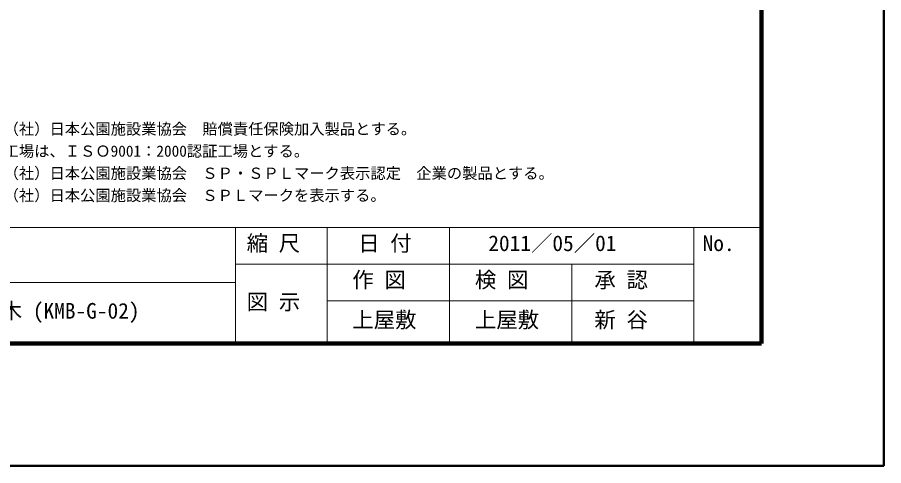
# Model space of a CAD drawing. Units: millimetres at full size, sheet at 1:20; details may follow other scales. Extents: x 0 to 8400, y 0 to 5940.
# Drawn here: x 5565 to 8400, y 0 to 1467 of the extents above; entities that cross this region are included whole.
import ezdxf
from ezdxf.enums import TextEntityAlignment as Align

# ---------------------------------------------------------------- set-up
doc = ezdxf.new("R2010")
doc.units = ezdxf.units.MM
doc.header["$LTSCALE"] = 20
doc.layers.add('D-DOC', color=7, linetype='Continuous')
for name, color, linetype, lineweight in [('D-TTL', 2, 'Continuous', 140), ('D-TTL-FRAM', 2, 'Continuous', 13), ('D-TTL-LINE', 7, 'Continuous', 13), ('D-TTL-TXT', 7, 'Continuous', 13)]:
    doc.layers.add(name, color=color, linetype=linetype, lineweight=lineweight)
doc.styles.add('ＭＳ ゴシック', font='')
doc.styles.get('ＭＳ ゴシック').set_extended_font_data('MS Gothic')

msp = doc.modelspace()

# ---------------------------------------------------------------- linework, layer by layer
at = {"layer": 'D-TTL', "lineweight": 50}
for p, q in [((8400, 0), (8400, 5940)), ((0, 0), (8400, 0))]:
    msp.add_line(p, q, dxfattribs=at)
at = {"layer": 'D-TTL'}
for p, q in [((8000, 400), (8000, 5540)), ((400, 400), (8000, 400))]:
    msp.add_line(p, q, dxfattribs=at)
at = {"layer": 'D-TTL-FRAM'}
for p, q in [((8000, 780), (400, 780)), ((8000, 400), (8000, 780)), ((400, 400), (8000, 400))]:
    msp.add_line(p, q, dxfattribs=at)
at = {"layer": 'D-TTL-LINE'}
for p, q in [((4579.22, 780), (6279.22, 780)), ((6279.22, 780), (6579.22, 780)), ((6279.22, 400), (6279.22, 780)), ((6279.22, 780), (6279.22, 400)), ((6579.22, 780), (6579.22, 400)), ((7779.22, 780), (6579.22, 780)), ((6579.22, 780), (6579.22, 660)), ((6979.22, 660), (6979.22, 780)), ((7779.22, 400), (7779.22, 780)), ((7779.22, 660), (7779.22, 780)), ((7779.22, 780), (8000, 780)), ((8000, 780), (8000, 400)), ((6579.22, 660), (6279.22, 660)), ((6579.22, 660), (7779.22, 660)), ((6579.22, 660), (6979.22, 660)), ((6579.22, 400), (6579.22, 660)), ((6979.22, 660), (7379.22, 660)), ((6979.22, 400), (6979.22, 660)), ((6979.22, 660), (6979.22, 400)), ((7379.22, 660), (7779.22, 660)), ((7379.22, 400), (7379.22, 660)), ((7379.22, 660), (7379.22, 400)), ((7779.22, 660), (7779.22, 400)), ((6279.22, 600), (4579.22, 600)), ((7779.22, 540), (6579.22, 540)), ((6279.22, 400), (4579.22, 400)), ((6579.22, 400), (6279.22, 400)), ((6979.22, 400), (6579.22, 400)), ((7379.22, 400), (6979.22, 400)), ((7779.22, 400), (7379.22, 400)), ((8000, 400), (7779.22, 400))]:
    msp.add_line(p, q, dxfattribs=at)

# ---------------------------------------------------------------- texts
at = {"layer": 'D-DOC', "style": 'ＭＳ ゴシック'}
for s, p in [('※本製品は、（社）日本公園施設業協会\u3000賠償責任保険加入製品とする。', (5220.54, 1120.37)), ('※本製品製作工場は、ＩＳＯ9001：2000認証工場とする。', (5220.54, 1047.89)), ('※本製品は、（社）日本公園施設業協会\u3000ＳＰ・ＳＰＬマーク表示認定\u3000企業の製品とする。', (5220.54, 975.4)), ('※本製品は、（社）日本公園施設業協会\u3000ＳＰＬマークを表示する。', (5220.54, 902.92))]:
    msp.add_text(s, height=36.66, dxfattribs=at).set_placement(p, align=Align.TOP_LEFT)
at = {"layer": 'D-TTL-TXT', "style": 'ＭＳ ゴシック'}
for s, p in [('縮 尺', (6315.79, 686.87)), ('日 付', (6680.62, 686.87)), ('2011／05／01', (7106.39, 686.87)), ('No.', (7807.64, 686.87)), ('作 図', (6661.46, 567.22)), ('検 図', (7062.54, 567.22)), ('承 認', (7453.53, 567.22)), ('半割ベンチ 擬木 (KMB-G-02)', (5056.34, 465.69)), ('図 示', (6315.79, 494.8)), ('上屋敷', (6661.46, 436.5)), ('上屋敷', (7062.54, 436.5)), ('新 谷', (7453.53, 436.5))]:
    msp.add_text(s, height=51.32, dxfattribs=at).set_placement(p, align=Align.BOTTOM_LEFT)

doc.saveas('drawing.dxf')
